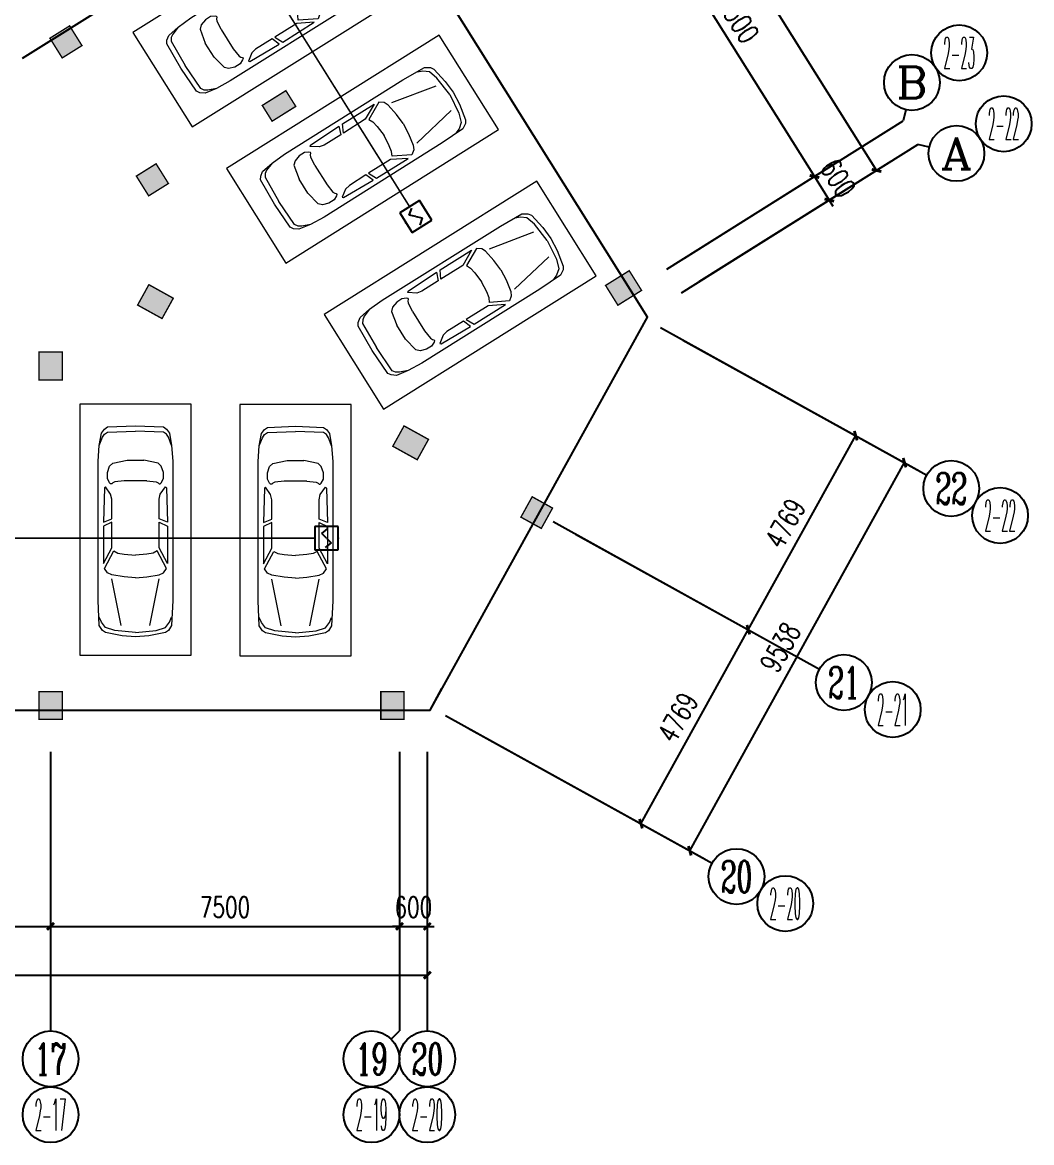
# Model space of a CAD drawing. Extents: x -6243262 to 3079315, y -2914302 to 172723.
# Drawn here: x -2320385 to -2298686, y -1016897 to -992807 of the extents above; entities that cross this region are included whole.
import ezdxf
from ezdxf.enums import TextEntityAlignment as Align

# ---------------------------------------------------------------- set-up
doc = ezdxf.new("R2010")
doc.units = 0
doc.header["$LTSCALE"] = 1000
doc.linetypes.add('DOTE', pattern=[2.42, 2, -0.2, 0.02, -0.2])
for name, color, linetype in [('0-柱网', 2, 'Continuous'), ('0-道路', 4, 'Continuous'), ('A-ELEV-LIN-0.3', 30, 'Continuous'), ('AXIS', 3, 'Continuous'), ('AXIS_TEXT', 7, 'Continuous'), ('EQUIP-消防', 3, 'Continuous'), ('PUB_DIM', 3, 'Continuous'), ('WIRE-消防', 5, 'DOTE')]:
    doc.layers.add(name, color=color, linetype=linetype)
doc.layers.add('车位', color=252, linetype='Continuous', lineweight=5)
doc.styles.add('_TCH_AXIS', font='COMPLEX', dxfattribs={"bigfont": 'GBCBIG'})
doc.styles.add('_TCH_DIM_T3', font='SIMPLEX', dxfattribs={"width": 0.705882, "bigfont": 'GBCBIG'})
doc.styles.add('COMPLEX', font='COMPLEX')
doc.styles.get("Standard").update_dxf_attribs({"font": 'gbenor.shx', "bigfont": 'gbcbig.shx'})
doc.dimstyles.new('_TCH_ARCH&&150', dxfattribs={"dimtxt": 446.25, "dimasz": 150, "dimexe": 375, "dimexo": 450, "dimgap": 189.375, "dimtad": 1, "dimdec": 0, "dimzin": 0, "dimdsep": 46, "dimtxsty": '_TCH_DIM_T3', "dimblk": 'ARCHTICK', "dimcen": 0.09, "dimclrt": 7, "dimazin": 2, "dimtfac": 1, "dimtdec": 0, "dimtix": 1, "dimtmove": 2, "dimatfit": 3, "dimfxl": 0, "dimtolj": 1, "dimtzin": 0, "dimarcsym": 0})

# ---------------------------------------------------------------- blocks, each defined once
blk = doc.blocks.new('chewei')
at = {"layer": '车位', "color": 0}
for p, q in [((49023, 154737), (49090, 154915)), ((49090, 154915), (49134, 154982)), ((49134, 154982), (49201, 155026)), ((49201, 155026), (49801, 155049)), ((50401, 155026), (49801, 155049)), ((50467, 154982), (50401, 155026)), ((50512, 154915), (50467, 154982)), ((50578, 154737), (50512, 154915)), ((49312, 154360), (49623, 154426)), ((49623, 154426), (49978, 154426)), ((50290, 154360), (49978, 154426)), ((49201, 154160), (49245, 154293)), ((49245, 154293), (49312, 154360)), ((50356, 154293), (50290, 154360)), ((50401, 154160), (50356, 154293)), ((49201, 154026), (49201, 154160)), ((49245, 153938), (49201, 154026)), ((49267, 153915), (49245, 153938)), ((49312, 153938), (49290, 153915)), ((49356, 153960), (49312, 153938)), ((49556, 153982), (49356, 153960)), ((50045, 153982), (49556, 153982)), ((50045, 153982), (50245, 153960)), ((50245, 153960), (50290, 153938)), ((50290, 153938), (50312, 153915)), ((50334, 153915), (50356, 153938)), ((50356, 153938), (50401, 154026)), ((50401, 154026), (50401, 154160)), ((49134, 153826), (49112, 153093)), ((49156, 153849), (49134, 153826)), ((49267, 153693), (49156, 153849)), ((49290, 153915), (49267, 153915)), ((50312, 153915), (50334, 153915)), ((50334, 153693), (50445, 153849)), ((50445, 153849), (50467, 153826)), ((50467, 153826), (50490, 153093)), ((49290, 153582), (49267, 153693)), ((49290, 153160), (49290, 153582)), ((50312, 153582), (50334, 153693)), ((50312, 153160), (50312, 153582)), ((49112, 153093), (49290, 153160)), ((49290, 153093), (49112, 153004)), ((49112, 153004), (49112, 152204)), ((49290, 152538), (49290, 153093)), ((50490, 153093), (50312, 153160)), ((50312, 153093), (50490, 153004)), ((50312, 152538), (50312, 153093)), ((50490, 153004), (50490, 152204)), ((49112, 152204), (49290, 152538)), ((50490, 152204), (50312, 152538)), ((49134, 152093), (49334, 152471)), ((49334, 152471), (49423, 152427)), ((49423, 152427), (49556, 152404)), ((49556, 152404), (49801, 152382)), ((50045, 152404), (49801, 152382)), ((50178, 152427), (50045, 152404)), ((50267, 152471), (50178, 152427)), ((50467, 152093), (50267, 152471)), ((49201, 152004), (49134, 152093)), ((50401, 152004), (50467, 152093)), ((49290, 151960), (49201, 152004)), ((49556, 151916), (49290, 151960)), ((49490, 150871), (49290, 151871)), ((49801, 151893), (49556, 151916)), ((49801, 151893), (50045, 151916)), ((50045, 151916), (50312, 151960)), ((50112, 150871), (50312, 151871)), ((50312, 151960), (50401, 152004)), ((49067, 150938), (49023, 151049)), ((50534, 150938), (50578, 151049)), ((49156, 150827), (49067, 150938)), ((49356, 150760), (49156, 150827)), ((50245, 150760), (50445, 150827)), ((50445, 150827), (50534, 150938)), ((49801, 150716), (49356, 150760)), ((49801, 150716), (50245, 150760))]:
    blk.add_line(p, q, dxfattribs=at)
for points in [[(48601, 150227), (51001, 150227), (51001, 155627), (48601, 155627)], [(50578, 154737), (50601, 154404), (50601, 151404), (50578, 150871), (50512, 150760), (50445, 150716), (50090, 150649), (49801, 150627), (49512, 150649), (49156, 150716), (49090, 150760), (49023, 150871), (49001, 151404), (49001, 154404), (49023, 154737), (49067, 155004), (49134, 155093), (49201, 155137), (49801, 155160), (50401, 155137), (50467, 155093), (50534, 155004)]]:
    blk.add_lwpolyline(points, close=True, dxfattribs=at)
blk = doc.blocks.new('宿舍楼柱网1')
at = {"layer": '0-柱网'}
h = blk.add_hatch(color=0, dxfattribs=at)
h.dxf.hatch_style = 1
h.paths.add_polyline_path([(647208, 151453), (647632, 151718), (647367, 152142), (646943, 151877)])
h = blk.add_hatch(color=0, dxfattribs=at)
h.dxf.hatch_style = 1
h.paths.add_polyline_path([(651721, 150092), (652229, 150410), (652017, 150749), (651509, 150431)])
h = blk.add_hatch(color=0, dxfattribs=at)
h.dxf.hatch_style = 1
h.paths.add_polyline_path([(649067, 148487), (649491, 148752), (649226, 149176), (648802, 148911)])
h = blk.add_hatch(color=0, dxfattribs=at)
h.dxf.hatch_style = 1
h.paths.add_polyline_path([(659156, 146135), (659665, 146453), (659400, 146877), (658891, 146560)])
h = blk.add_hatch(color=0, dxfattribs=at)
h.dxf.hatch_style = 1
h.paths.add_polyline_path([(648829, 146138), (649071, 146576), (649596, 146285), (649354, 145848)])
h = blk.add_hatch(color=0, dxfattribs=at)
h.dxf.hatch_style = 1
h.paths.add_polyline_path([(646708, 145126), (647208, 145126), (647208, 144526), (646708, 144526)])
h = blk.add_hatch(color=0, dxfattribs=at)
h.dxf.hatch_style = 1
h.paths.add_polyline_path([(654841, 142811), (655083, 143249), (654558, 143539), (654316, 143102)])
h = blk.add_hatch(color=0, dxfattribs=at)
h.dxf.hatch_style = 1
h.paths.add_polyline_path([(657509, 141335), (657751, 141772), (657313, 142015), (657071, 141577)])
h = blk.add_hatch(color=0, dxfattribs=at)
h.dxf.hatch_style = 1
h.paths.add_polyline_path([(646708, 137826), (647208, 137826), (647208, 137226), (646708, 137226)])
h = blk.add_hatch(color=0, dxfattribs=at)
h.dxf.hatch_style = 1
h.paths.add_polyline_path([(654058, 137826), (654558, 137826), (654558, 137226), (654058, 137226)])
at = {"layer": '0-柱网', "color": 0, "const_width": 30}
for points in [[(647208, 151453), (647632, 151718), (647367, 152142), (646943, 151877), (647208, 151453)], [(651721, 150092), (652229, 150410), (652017, 150749), (651509, 150431), (651721, 150092)], [(649067, 148487), (649491, 148752), (649226, 149176), (648802, 148911), (649067, 148487)], [(659156, 146135), (659665, 146453), (659400, 146877), (658891, 146560), (659156, 146135)], [(648829, 146138), (649071, 146576), (649596, 146285), (649354, 145848), (648829, 146138)], [(654841, 142811), (655083, 143249), (654558, 143539), (654316, 143102), (654841, 142811)], [(657509, 141335), (657751, 141772), (657313, 142015), (657071, 141577), (657509, 141335)]]:
    blk.add_lwpolyline(points, dxfattribs=at)
for points in [[(646708, 145126), (647208, 145126), (647208, 144526), (646708, 144526)], [(646708, 137826), (647208, 137826), (647208, 137226), (646708, 137226)], [(654058, 137826), (654558, 137826), (654558, 137226), (654058, 137226)]]:
    blk.add_lwpolyline(points, close=True, dxfattribs=at)
blk = doc.blocks.new('_ArchTick')
at = {"color": 0, "linetype": 'ByBlock', "const_width": 0.4}
blk.add_lwpolyline([(-0.5, -0.5), (0.5, 0.5)], dxfattribs=at)
blk = doc.blocks.new('*D423')
at = {"layer": 'AXIS', "color": 0, "lineweight": -2, "transparency": 16777216}
for p, q in [((1160029, -1149834), (1160029, -1154259)), ((1234029, -1149834), (1234029, -1154259)), ((1160029, -1153884), (1234029, -1153884))]:
    blk.add_line(p, q, dxfattribs=at)
at = {"layer": 'Defpoints', "color": 0, "transparency": 16777216}
for p in [(1160029, -1149384), (1234029, -1149384), (1234029, -1153884)]:
    blk.add_point(p, dxfattribs=at)
at = {"layer": 'AXIS', "color": 0, "lineweight": -2, "transparency": 16777216, "xscale": 150, "yscale": 150, "zscale": 150, "rotation": 180}
blk.add_blockref('_ArchTick', (1160029, -1153884), dxfattribs=at)
at = {"layer": 'AXIS', "color": 0, "lineweight": -2, "transparency": 16777216, "xscale": 150, "yscale": 150, "zscale": 150}
blk.add_blockref('_ArchTick', (1234029, -1153884), dxfattribs=at)
at = {"layer": 'AXIS', "color": 7, "transparency": 16777216, "insert": (1197029, -1153472), "char_height": 446.2, "attachment_point": 5, "style": '_TCH_DIM_T3'}
blk.add_mtext('\\A1;74000', dxfattribs=at)
blk = doc.blocks.new('*D437')
at = {"layer": 'AXIS', "color": 0, "lineweight": -2, "transparency": 16777216}
for p, q in [((1218729, -1149534), (1218729, -1153209)), ((1225929, -1149534), (1225929, -1153209)), ((1218729, -1152834), (1225929, -1152834))]:
    blk.add_line(p, q, dxfattribs=at)
at = {"layer": 'Defpoints', "color": 0, "transparency": 16777216}
for p in [(1218729, -1149084), (1225929, -1149084), (1225929, -1152834)]:
    blk.add_point(p, dxfattribs=at)
at = {"layer": 'AXIS', "color": 0, "lineweight": -2, "transparency": 16777216, "xscale": 150, "yscale": 150, "zscale": 150, "rotation": 180}
blk.add_blockref('_ArchTick', (1218729, -1152834), dxfattribs=at)
at = {"layer": 'AXIS', "color": 0, "lineweight": -2, "transparency": 16777216, "xscale": 150, "yscale": 150, "zscale": 150}
blk.add_blockref('_ArchTick', (1225929, -1152834), dxfattribs=at)
at = {"layer": 'AXIS', "color": 7, "transparency": 16777216, "insert": (1222329, -1152422), "char_height": 446.2, "attachment_point": 5, "style": '_TCH_DIM_T3'}
blk.add_mtext('\\A1;7200', dxfattribs=at)
blk = doc.blocks.new('*D438')
at = {"layer": 'AXIS', "color": 0, "lineweight": -2, "transparency": 16777216}
for p, q in [((1225929, -1149534), (1225929, -1153209)), ((1233429, -1149534), (1233429, -1153209)), ((1225929, -1152834), (1233429, -1152834))]:
    blk.add_line(p, q, dxfattribs=at)
at = {"layer": 'Defpoints', "color": 0, "transparency": 16777216}
for p in [(1225929, -1149084), (1233429, -1149084), (1233429, -1152834)]:
    blk.add_point(p, dxfattribs=at)
at = {"layer": 'AXIS', "color": 0, "lineweight": -2, "transparency": 16777216, "xscale": 150, "yscale": 150, "zscale": 150, "rotation": 180}
blk.add_blockref('_ArchTick', (1225929, -1152834), dxfattribs=at)
at = {"layer": 'AXIS', "color": 0, "lineweight": -2, "transparency": 16777216, "xscale": 150, "yscale": 150, "zscale": 150}
blk.add_blockref('_ArchTick', (1233429, -1152834), dxfattribs=at)
at = {"layer": 'AXIS', "color": 7, "transparency": 16777216, "insert": (1229679, -1152422), "char_height": 446.2, "attachment_point": 5, "style": '_TCH_DIM_T3'}
blk.add_mtext('\\A1;7500', dxfattribs=at)
blk = doc.blocks.new('*D439')
at = {"layer": 'AXIS', "color": 0, "lineweight": -2, "transparency": 16777216}
for p, q in [((1233429, -1149534), (1233429, -1153209)), ((1234029, -1149534), (1234029, -1153209)), ((1233429, -1152834), (1233279, -1152834)), ((1233429, -1152834), (1234029, -1152834)), ((1234029, -1152834), (1234179, -1152834))]:
    blk.add_line(p, q, dxfattribs=at)
at = {"layer": 'Defpoints', "color": 0, "transparency": 16777216}
for p in [(1233429, -1149084), (1234029, -1149084), (1234029, -1152834)]:
    blk.add_point(p, dxfattribs=at)
at = {"layer": 'AXIS', "color": 0, "lineweight": -2, "transparency": 16777216, "xscale": 150, "yscale": 150, "zscale": 150}
blk.add_blockref('_ArchTick', (1233429, -1152834), dxfattribs=at)
at = {"layer": 'AXIS', "color": 0, "lineweight": -2, "transparency": 16777216, "xscale": 150, "yscale": 150, "zscale": 150, "rotation": 180}
blk.add_blockref('_ArchTick', (1234029, -1152834), dxfattribs=at)
at = {"layer": 'AXIS', "color": 7, "transparency": 16777216, "insert": (1233729, -1152422), "char_height": 446.2, "attachment_point": 5, "style": '_TCH_DIM_T3'}
blk.add_mtext('\\A1;600', dxfattribs=at)
blk = doc.blocks.new('*D440')
at = {"layer": 'Defpoints', "color": 0, "transparency": 16777216}
for p in [(1236338, -1143912), (1240931, -1146454), (1234029, -1148084)]:
    blk.add_point(p, dxfattribs=at)
at = {"layer": 'PUB_DIM', "color": 0, "lineweight": -2, "transparency": 16777216}
for p, q in [((1236732, -1144130), (1241260, -1146635)), ((1238622, -1150626), (1240931, -1146454)), ((1234422, -1148302), (1238950, -1150808))]:
    blk.add_line(p, q, dxfattribs=at)
at = {"layer": 'PUB_DIM', "color": 0, "lineweight": -2, "transparency": 16777216, "xscale": 150, "yscale": 150, "zscale": 150}
for p, rotation in [((1240931, -1146454), 61.03914883823134), ((1238622, -1150626), 241.0391488382313)]:
    blk.add_blockref('_ArchTick', p, dxfattribs=dict(at, rotation=rotation))
at = {"layer": 'PUB_DIM', "color": 7, "transparency": 16777216, "insert": (1239416, -1148340), "char_height": 446.2, "attachment_point": 5, "rotation": 61.0391, "style": '_TCH_DIM_T3'}
blk.add_mtext('\\A1;4769', dxfattribs=at)
blk = doc.blocks.new('*D441')
at = {"layer": 'Defpoints', "color": 0, "transparency": 16777216}
for p in [(1238647, -1139739), (1243241, -1142281), (1236338, -1143912)]:
    blk.add_point(p, dxfattribs=at)
at = {"layer": 'PUB_DIM', "color": 0, "lineweight": -2, "transparency": 16777216}
for p, q in [((1239041, -1139957), (1243569, -1142463)), ((1240931, -1146454), (1243241, -1142281)), ((1236732, -1144130), (1241260, -1146635))]:
    blk.add_line(p, q, dxfattribs=at)
at = {"layer": 'PUB_DIM', "color": 0, "lineweight": -2, "transparency": 16777216, "xscale": 150, "yscale": 150, "zscale": 150}
for p, rotation in [((1243241, -1142281), 61.03914883823192), ((1240931, -1146454), 241.0391488382319)]:
    blk.add_blockref('_ArchTick', p, dxfattribs=dict(at, rotation=rotation))
at = {"layer": 'PUB_DIM', "color": 7, "transparency": 16777216, "insert": (1241725, -1144168), "char_height": 446.2, "attachment_point": 5, "rotation": 61.0391, "style": '_TCH_DIM_T3'}
blk.add_mtext('\\A1;4769', dxfattribs=at)
blk = doc.blocks.new('*D442')
at = {"layer": 'Defpoints', "color": 0, "transparency": 16777216}
for p in [(1238647, -1139739), (1244291, -1142862), (1234029, -1148084)]:
    blk.add_point(p, dxfattribs=at)
at = {"layer": 'PUB_DIM', "color": 0, "lineweight": -2, "transparency": 16777216}
for p, q in [((1239041, -1139957), (1244619, -1143044)), ((1239672, -1151208), (1244291, -1142862)), ((1234422, -1148302), (1240000, -1151389))]:
    blk.add_line(p, q, dxfattribs=at)
at = {"layer": 'PUB_DIM', "color": 0, "lineweight": -2, "transparency": 16777216, "xscale": 150, "yscale": 150, "zscale": 150}
for p, rotation in [((1244291, -1142862), 61.03914883811179), ((1239672, -1151208), 241.0391488381118)]:
    blk.add_blockref('_ArchTick', p, dxfattribs=dict(at, rotation=rotation))
at = {"layer": 'PUB_DIM', "color": 7, "transparency": 16777216, "insert": (1241620, -1146835), "char_height": 446.2, "attachment_point": 5, "rotation": 61.0391, "style": '_TCH_DIM_T3'}
blk.add_mtext('\\A1;9538', dxfattribs=at)
blk = doc.blocks.new('_AXISO')
at = {"color": 0}
blk.add_circle((0, 0), 0.5, dxfattribs=at)
at = {"layer": 'AXIS_TEXT', "color": 0, "style": 'COMPLEX', "width": 1.041667}
blk.add_attdef('A', text='', height=0.56, dxfattribs=at).set_placement((-0.25, -0.28), (0.25, -0.28), align=Align.FIT)
blk = doc.blocks.new('*D452')
at = {"layer": 'AXIS', "color": 0, "lineweight": -2, "transparency": 16777216}
for p, q in [((1226015, -1116854), (1230145, -1114265)), ((1229828, -1114464), (1243689, -1136579)), ((1239876, -1138969), (1244006, -1136380))]:
    blk.add_line(p, q, dxfattribs=at)
at = {"layer": 'Defpoints', "color": 0, "transparency": 16777216}
for p in [(1225633, -1117093), (1243689, -1136579), (1239494, -1139208)]:
    blk.add_point(p, dxfattribs=at)
at = {"layer": 'AXIS', "color": 0, "lineweight": -2, "transparency": 16777216, "xscale": 150, "yscale": 150, "zscale": 150}
for p, rotation in [((1229828, -1114464), 122.0782976762224), ((1243689, -1136579), 302.0782976762223)]:
    blk.add_blockref('_ArchTick', p, dxfattribs=dict(at, rotation=rotation))
at = {"layer": 'AXIS', "color": 7, "transparency": 16777216, "insert": (1237108, -1125303), "char_height": 446.2, "attachment_point": 5, "rotation": 302.0783, "style": '_TCH_DIM_T3'}
blk.add_mtext('\\A1;26100', dxfattribs=at)
blk = doc.blocks.new('*D454')
at = {"layer": 'AXIS', "color": 0, "lineweight": -2, "transparency": 16777216}
for p, q in [((1239557, -1138461), (1242671, -1136509)), ((1242353, -1136708), (1242274, -1136581)), ((1242353, -1136708), (1242672, -1137216)), ((1239876, -1138969), (1242990, -1137017)), ((1242672, -1137216), (1242752, -1137344))]:
    blk.add_line(p, q, dxfattribs=at)
at = {"layer": 'Defpoints', "color": 0, "transparency": 16777216}
for p in [(1242672, -1137216), (1239176, -1138700), (1239494, -1139208)]:
    blk.add_point(p, dxfattribs=at)
at = {"layer": 'AXIS', "color": 0, "lineweight": -2, "transparency": 16777216, "xscale": 150, "yscale": 150, "zscale": 150}
for p, rotation in [((1242353, -1136708), 302.0782976762175), ((1242672, -1137216), 122.0782976762175)]:
    blk.add_blockref('_ArchTick', p, dxfattribs=dict(at, rotation=rotation))
at = {"layer": 'AXIS', "color": 7, "transparency": 16777216, "insert": (1242862, -1136743), "char_height": 446.2, "attachment_point": 5, "rotation": 302.0783, "style": '_TCH_DIM_T3'}
blk.add_mtext('\\A1;600', dxfattribs=at)
blk = doc.blocks.new('*D455')
at = {"layer": 'AXIS', "color": 0, "lineweight": -2, "transparency": 16777216}
for p, q in [((1235574, -1132106), (1238688, -1130154)), ((1238370, -1130353), (1242353, -1136708)), ((1239557, -1138461), (1242671, -1136509))]:
    blk.add_line(p, q, dxfattribs=at)
at = {"layer": 'Defpoints', "color": 0, "transparency": 16777216}
for p in [(1235193, -1132345), (1242353, -1136708), (1239176, -1138700)]:
    blk.add_point(p, dxfattribs=at)
at = {"layer": 'AXIS', "color": 0, "lineweight": -2, "transparency": 16777216, "xscale": 150, "yscale": 150, "zscale": 150}
for p, rotation in [((1238370, -1130353), 122.0782976762227), ((1242353, -1136708), 302.0782976762227)]:
    blk.add_blockref('_ArchTick', p, dxfattribs=dict(at, rotation=rotation))
at = {"layer": 'AXIS', "color": 7, "transparency": 16777216, "insert": (1240711, -1133312), "char_height": 446.2, "attachment_point": 5, "rotation": 302.0783, "style": '_TCH_DIM_T3'}
blk.add_mtext('\\A1;7500', dxfattribs=at)
blk = doc.blocks.new('$Equip$00002649')
for p, q in [((-0.5, 0.5), (-0.5, -0.5)), ((0.5, 0.5), (-0.5, 0.5)), ((0.5, -0.5), (0.5, 0.5)), ((-0.2, 0.2), (0.05, 0.4)), ((0, 0), (-0.2, 0.2)), ((0, 0), (0.2, -0.2)), ((0.2, -0.2), (-0.05, -0.4)), ((-0.5, -0.5), (0.5, -0.5))]:
    blk.add_line(p, q)
at = {"const_width": 0.04}
blk.add_lwpolyline([(-0.5, 0.5), (0.5, 0.5), (0.5, -0.5), (-0.5, -0.5), (-0.5, 0.5), (0.5, 0.5)], dxfattribs=at)
for p in [(0, 0.5), (-0.5, 0), (0.5, 0), (0, -0.5)]:
    blk.add_point(p)
at = {"color": 7, "flags": 1}
for tag, height, p in [('A', 0.00002, (0, 0)), ('B', 0.4, (0.762, -0.208))]:
    blk.add_attdef(tag, text='', height=height, dxfattribs=at).set_placement(p, align=Align.MIDDLE_CENTER)
blk = doc.blocks.new('43242')
at = {"color": 8}
blk.add_lwpolyline([(1178128.8, -1148184.4), (1234087.7, -1148184.4), (1238763.2, -1139736), (1224498.8, -1116977.4)], dxfattribs=at)
at = {"layer": '0-道路', "color": 8}
blk.add_line((1232465.2, -1129687.6), (1225316.3, -1134168.3), dxfattribs=at)
at = {"layer": 'A-ELEV-LIN-0.3', "color": 8}
blk.add_lwpolyline([(1233798.4, -1148184.4), (1234087.7, -1148184.4), (1234344.4, -1147720.5)], dxfattribs=at)
at = {"layer": 'AXIS', "color": 8}
for p, q in [((1244315.4, -1135270.9), (1244259.8, -1135513.2)), ((1239175.8, -1138699.6), (1244259.8, -1135513.2)), ((1239494.5, -1139208), (1244578.4, -1136021.6)), ((1244820.7, -1136077.1), (1244578.4, -1136021.6)), ((1239525.9, -1140225.4), (1244769.9, -1143127.6)), ((1237216.7, -1144398), (1242460.7, -1147300.2)), ((1234907.5, -1148570.7), (1240151.5, -1151472.8)), ((1225928.8, -1149084.4), (1225928.8, -1155084.4)), ((1233428.8, -1149084.4), (1233428.8, -1155084.4)), ((1234028.8, -1149084.4), (1234028.8, -1155084.4)), ((1233253, -1155260.1), (1233428.8, -1155084.4))]:
    blk.add_line(p, q, dxfattribs=at)
for centre in [(1245466.3, -1134048.8), (1246422.3, -1135574), (1246344.9, -1143999.1), (1244035.7, -1148171.8), (1241726.5, -1152344.4), (1225928.8, -1156884.4), (1232828.8, -1156884.4), (1234028.8, -1156884.4)]:
    blk.add_circle(centre, 600, dxfattribs=at)
at = {"layer": '0-柱网', "color": 8}
blk.add_blockref('宿舍楼柱网1', (578970.9, -1285610.7), dxfattribs=at)
at = {"layer": 'AXIS', "color": 8}
ref = blk.add_blockref('_AXISO', (1244449.5, -1134686.1), dxfattribs=dict(at, xscale=1200, yscale=1200, zscale=1200))
ref.add_attrib('A', 'B', dxfattribs={"layer": 'AXIS_TEXT', "color": 8, "height": 678.8, "style": '_TCH_AXIS', "width": 1.235294}).set_placement((1244110.1, -1135025.5), (1244788.9, -1135025.5), align=Align.FIT)
ref = blk.add_blockref('_AXISO', (1245405.5, -1136211.3), dxfattribs=dict(at, xscale=1200, yscale=1200, zscale=1200))
ref.add_attrib('A', 'A', dxfattribs={"layer": 'AXIS_TEXT', "color": 8, "height": 678.8, "style": '_TCH_AXIS', "width": 1.166667}).set_placement((1245066.1, -1136550.7), (1245744.9, -1136550.7), align=Align.FIT)
ref = blk.add_blockref('_AXISO', (1245294.9, -1143418.1), dxfattribs=dict(at, xscale=1200, yscale=1200, zscale=1200))
ref.add_attrib('A', '22', dxfattribs={"layer": 'AXIS_TEXT', "color": 8, "height": 678.82, "style": '_TCH_AXIS', "width": 0.617647}).set_placement((1244955.5, -1143757.5), (1245634.3, -1143757.5), align=Align.FIT)
ref = blk.add_blockref('_AXISO', (1242985.7, -1147590.7), dxfattribs=dict(at, xscale=1200, yscale=1200, zscale=1200))
ref.add_attrib('A', '21', dxfattribs={"layer": 'AXIS_TEXT', "color": 8, "height": 678.82, "style": '_TCH_AXIS', "width": 0.724138}).set_placement((1242646.3, -1147930.1), (1243325.1, -1147930.1), align=Align.FIT)
ref = blk.add_blockref('_AXISO', (1240676.5, -1151763.3), dxfattribs=dict(at, xscale=1200, yscale=1200, zscale=1200))
ref.add_attrib('A', '20', dxfattribs={"layer": 'AXIS_TEXT', "color": 8, "height": 678.82, "style": '_TCH_AXIS', "width": 0.617647}).set_placement((1240337.1, -1152102.8), (1241015.9, -1152102.8), align=Align.FIT)
ref = blk.add_blockref('_AXISO', (1225928.8, -1155684.4), dxfattribs=dict(at, xscale=1200, yscale=1200, zscale=1200))
ref.add_attrib('A', '17', dxfattribs={"layer": 'AXIS_TEXT', "color": 8, "height": 678.82, "style": '_TCH_AXIS', "width": 0.724138}).set_placement((1225589.4, -1156023.8), (1226268.2, -1156023.8), align=Align.FIT)
ref = blk.add_blockref('_AXISO', (1232828.8, -1155684.4), dxfattribs=dict(at, xscale=1200, yscale=1200, zscale=1200))
ref.add_attrib('A', '19', dxfattribs={"layer": 'AXIS_TEXT', "color": 8, "height": 678.82, "style": '_TCH_AXIS', "width": 0.724138}).set_placement((1232489.4, -1156023.8), (1233168.2, -1156023.8), align=Align.FIT)
ref = blk.add_blockref('_AXISO', (1234028.8, -1155684.4), dxfattribs=dict(at, xscale=1200, yscale=1200, zscale=1200))
ref.add_attrib('A', '20', dxfattribs={"layer": 'AXIS_TEXT', "color": 8, "height": 678.82, "style": '_TCH_AXIS', "width": 0.617647}).set_placement((1233689.4, -1156023.8), (1234368.2, -1156023.8), align=Align.FIT)
at = {"layer": '车位', "color": 8, "rotation": 122.0782976762323}
for p in [(1386646.4, -1094173.3), (1388662.9, -1097099.1), (1390761, -1100242.7)]:
    blk.add_blockref('chewei', p, dxfattribs=at)
at = {"layer": '车位', "color": 8}
for p in [(1177952.8, -1297231.9), (1181393.5, -1297240.1)]:
    blk.add_blockref('chewei', p, dxfattribs=at)
at = {"layer": 'AXIS', "color": 7, "style": '_TCH_AXIS'}
for s, width, p, p2 in [('2-23', 0.2625, (1245126.9, -1134388.3), (1245805.7, -1134388.3)), ('2-22', 0.2625, (1246082.8, -1135913.4), (1246761.7, -1135913.4)), ('2-22', 0.2625, (1246005.4, -1144338.6), (1246684.3, -1144338.6)), ('2-21', 0.28, (1243696.2, -1148511.2), (1244375.1, -1148511.2)), ('2-20', 0.2625, (1241387, -1152683.8), (1242065.9, -1152683.8)), ('2-17', 0.28, (1225589.4, -1157223.8), (1226268.2, -1157223.8)), ('2-19', 0.28, (1232489.4, -1157223.8), (1233168.2, -1157223.8)), ('2-20', 0.2625, (1233689.4, -1157223.8), (1234368.2, -1157223.8))]:
    blk.add_text(s, height=678.82, dxfattribs=dict(at, width=width)).set_placement(p, p2, align=Align.FIT)
at = {"layer": 'AXIS', "color": 8}
for p1, p2, distance, picture, middle in [((1225633.4, -1117092.9), (1239494.5, -1139208), 4950, '*D452', (1237107.7, -1125302.6)), ((1235192.8, -1132344.7), (1239175.8, -1138699.6), 3750, '*D455', (1240711.3, -1133311.6)), ((1239175.8, -1138699.6), (1239494.5, -1139208), 3750, '*D454', (1242862.1, -1136743.2)), ((1218728.8, -1149084.4), (1225928.8, -1149084.4), -3750, '*D437', (1222328.8, -1152421.9)), ((1225928.8, -1149084.4), (1233428.8, -1149084.4), -3750, '*D438', (1229678.8, -1152421.9)), ((1233428.8, -1149084.4), (1234028.8, -1149084.4), -3750, '*D439', (1233728.8, -1152421.9)), ((1160028.8, -1149384.4), (1234028.8, -1149384.4), -4500, '*D423', (1197028.8, -1153471.9))]:
    dim = blk.add_aligned_dim(p1=p1, p2=p2, distance=distance, dimstyle='_TCH_ARCH&&150', dxfattribs=at)
    dim.commit()
    dim.dimension.update_dxf_attribs({"geometry": picture, "text_midpoint": middle})
at = {"layer": 'PUB_DIM', "color": 8}
for p1, p2, distance, picture, middle in [((1234028.8, -1148084.4), (1238647.2, -1139739.1), -6450, '*D442', (1241620.5, -1146835.2)), ((1236338, -1143911.7), (1238647.2, -1139739.1), -5250, '*D441', (1241725.1, -1144167.8)), ((1234028.8, -1148084.4), (1236338, -1143911.7), -5250, '*D440', (1239415.9, -1148340.4))]:
    dim = blk.add_aligned_dim(p1=p1, p2=p2, distance=distance, dimstyle='_TCH_ARCH&&150', dxfattribs=at)
    dim.commit()
    dim.dimension.update_dxf_attribs({"geometry": picture, "text_midpoint": middle})

msp = doc.modelspace()

# ---------------------------------------------------------------- linework, layer by layer
at = {"layer": 'WIRE-消防', "linetype": 'DOTE', "const_width": 35}
for points in [[(-2314675.9, -992596.1), (-2312060.4, -996769.2)], [(-2321895.5, -1003896.9), (-2314098.8, -1003896.9)]]:
    msp.add_lwpolyline(points, dxfattribs=at)

# ---------------------------------------------------------------- block references
msp.add_blockref('43242', (-3545707.8, 140587.5))
at = {"layer": 'EQUIP-消防', "xscale": 500, "yscale": 500, "zscale": 500, "rotation": 32.07728843392659}
msp.add_blockref('$Equip$00002649', (-2311927.7, -996981), dxfattribs=at)
at = {"layer": 'EQUIP-消防', "xscale": 500, "yscale": 500, "zscale": 500}
msp.add_blockref('$Equip$00002649', (-2313848.8, -1003896.9), dxfattribs=at)

doc.saveas('drawing.dxf')
